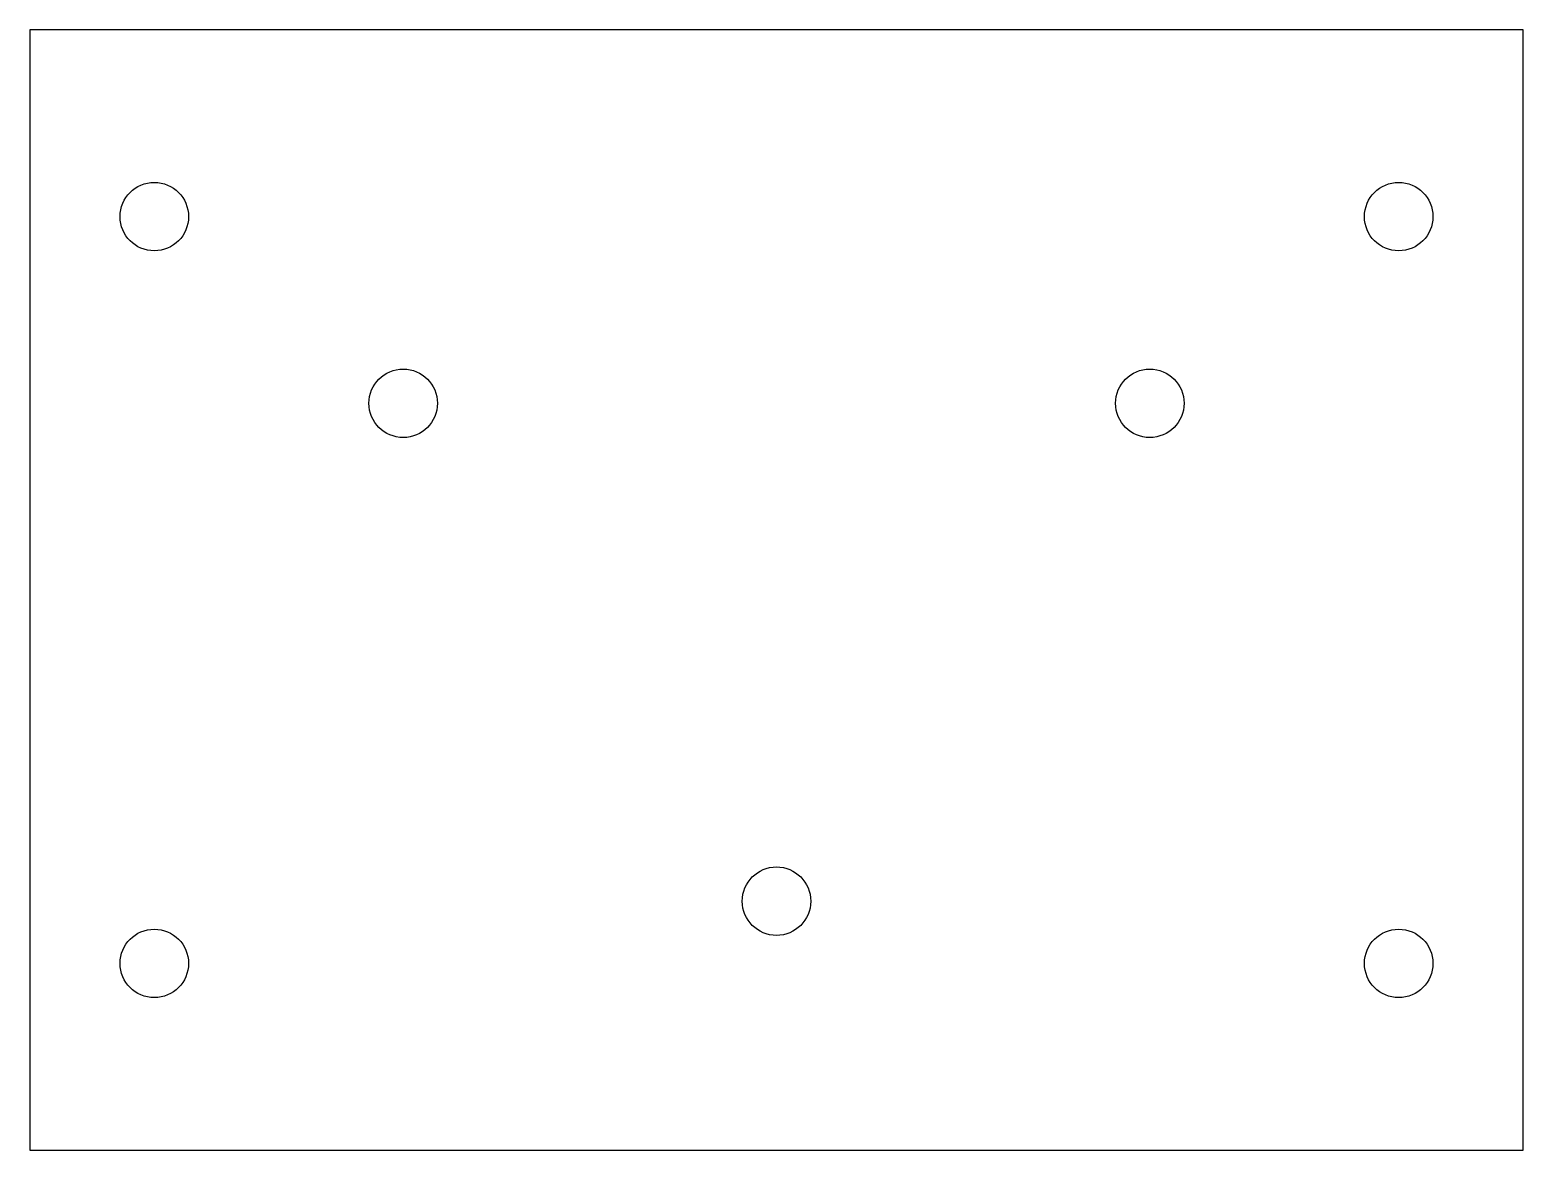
# Model space of a CAD drawing. Header units: millimetres. Extents: x -60 to 60, y -45 to 45.
import ezdxf

# ---------------------------------------------------------------- set-up
doc = ezdxf.new("R2010")
doc.units = ezdxf.units.MM

msp = doc.modelspace()

# ---------------------------------------------------------------- linework, layer by layer
at = {"layer": 'CUT'}
msp.add_lwpolyline([(-60, -45), (60, -45), (60, 45), (-60, 45)], close=True, dxfattribs=at)
at = {"layer": 'DRILL'}
for centre in [(-50, 30), (50, 30), (-30, 15), (30, 15), (0, -25), (-50, -30), (50, -30)]:
    msp.add_circle(centre, 2.75, dxfattribs=at)

doc.saveas('drawing.dxf')
